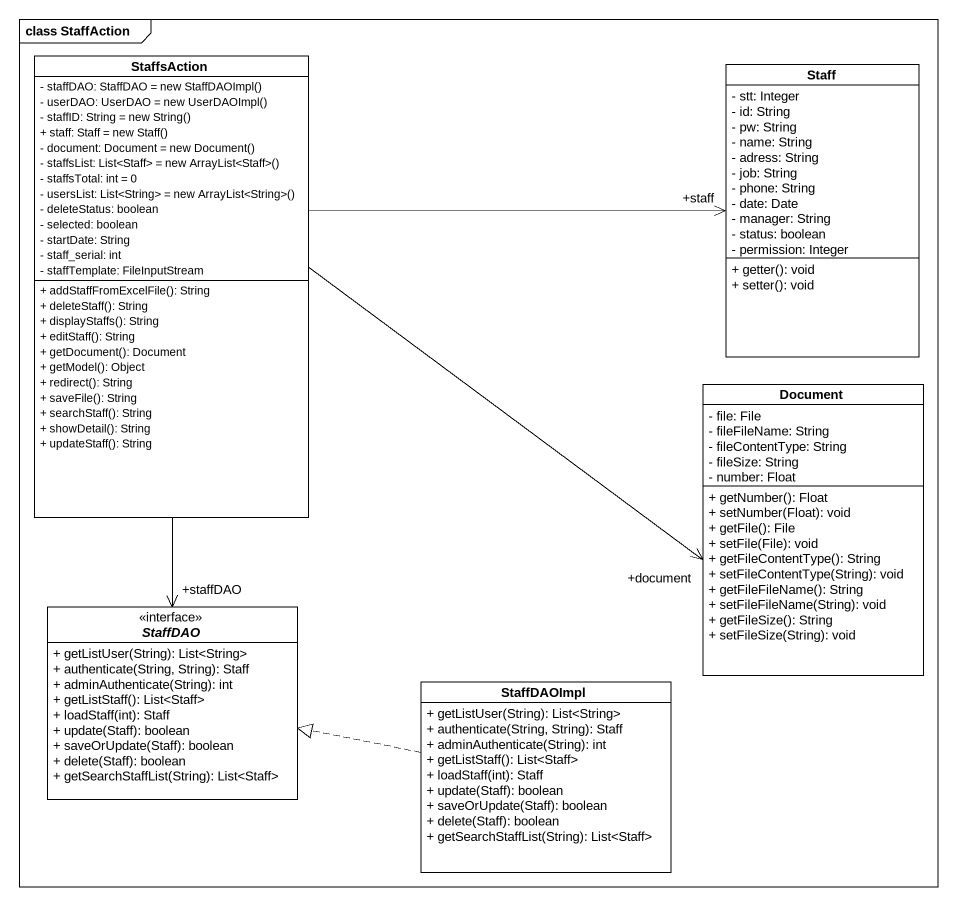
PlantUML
@startuml
mainframe class StaffAction
hide circle
hide empty members
skinparam classAttributeIconSize 0
class StaffsAction {
  {field} - staffDAO: StaffDAO = new StaffDAOImpl()
  {field} - userDAO: UserDAO = new UserDAOImpl()
  {field} - staffID: String = new String()
  {field} + staff: Staff = new Staff()
  {field} - document: Document = new Document()
  {field} - staffsList: List<Staff> = new ArrayList<Staff>()
  - staffsTotal: int = 0
  {field} - usersList: List<String> = new ArrayList<String>()
  - deleteStatus: boolean
  - selected: boolean
  - startDate: String
  - staff_serial: int
  - staffTemplate: FileInputStream
  + addStaffFromExcelFile(): String
  + deleteStaff(): String
  + displayStaffs(): String
  + editStaff(): String
  + getDocument(): Document
  + getModel(): Object
  + redirect(): String
  + saveFile(): String
  + searchStaff(): String
  + showDetail(): String
  + updateStaff(): String
}
class Staff {
  - stt: Integer
  - id: String
  - pw: String
  - name: String
  - adress: String
  - job: String
  - phone: String
  - date: Date
  - manager: String
  - status: boolean
  - permission: Integer
  + getter(): void
  + setter(): void
}
class Document {
  - file: File
  - fileFileName: String
  - fileContentType: String
  - fileSize: String
  - number: Float
  + getNumber(): Float
  + setNumber(Float): void
  + getFile(): File
  + setFile(File): void
  + getFileContentType(): String
  + setFileContentType(String): void
  + getFileFileName(): String
  + setFileFileName(String): void
  + getFileSize(): String
  + setFileSize(String): void
}
interface StaffDAO <<interface>> {
  + getListUser(String): List<String>
  + authenticate(String, String): Staff
  + adminAuthenticate(String): int
  + getListStaff(): List<Staff>
  + loadStaff(int): Staff
  + update(Staff): boolean
  + saveOrUpdate(Staff): boolean
  + delete(Staff): boolean
  + getSearchStaffList(String): List<Staff>
}
class StaffDAOImpl {
  + getListUser(String): List<String>
  + authenticate(String, String): Staff
  + adminAuthenticate(String): int
  + getListStaff(): List<Staff>
  + loadStaff(int): Staff
  + update(Staff): boolean
  + saveOrUpdate(Staff): boolean
  + delete(Staff): boolean
  + getSearchStaffList(String): List<Staff>
}
StaffsAction -right-> "+staff" Staff
StaffsAction -right-> "+document" Document
StaffsAction --> "+staffDAO" StaffDAO
StaffDAOImpl .left.|> StaffDAO
@enduml
